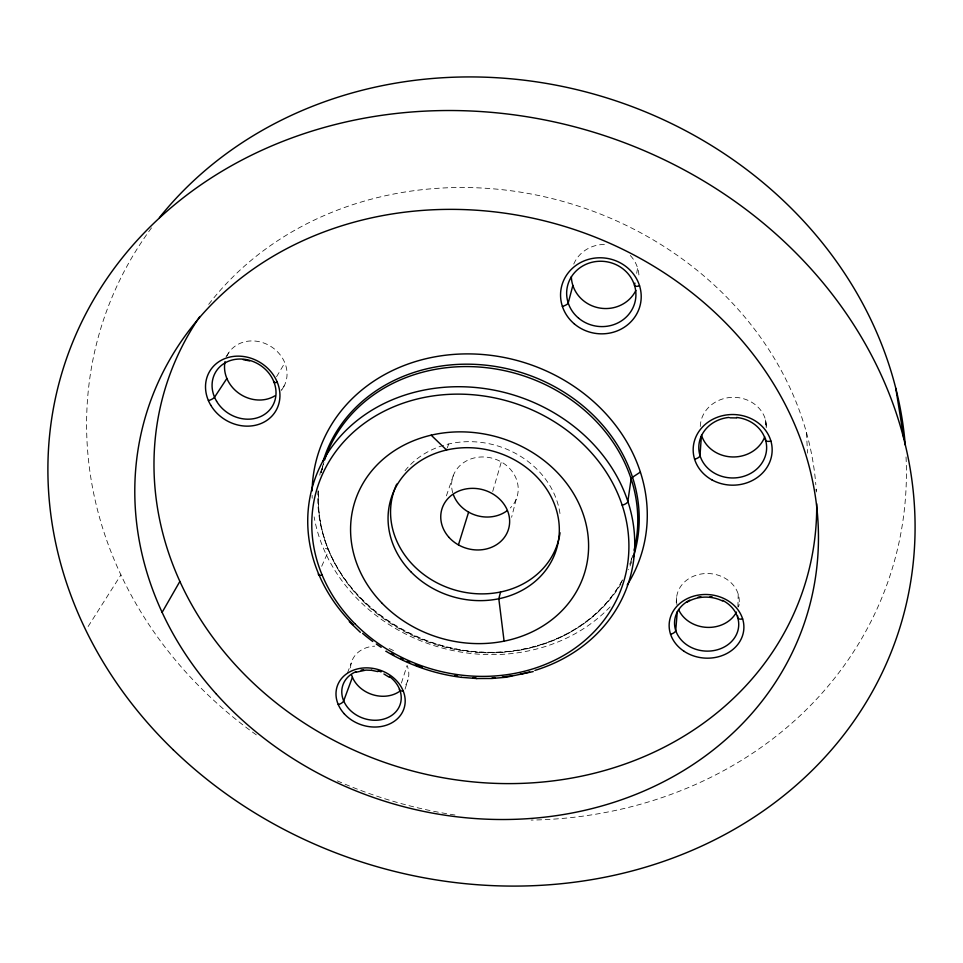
<?xml version="1.0" encoding="UTF-8"?>
<svg xmlns="http://www.w3.org/2000/svg" width="963" height="963" viewBox="0 0 963 963"><rect width="100%" height="100%" fill="white"/><g stroke="black" fill="none" stroke-linecap="round" stroke-linejoin="round"><path stroke-width="0.72" stroke-dasharray="4.82 3.61" d="M737.899 607.075L738.212 594.111M318.645 491.25C312.361 599.841 437.936 676.568 537.655 645.535M676.207 602.405L676.64 597.12M636.663 273.336L637.614 268.015M321.136 472.809L323.953 461.999M516.216 499.147L511.606 517.3M322.015 468.993L321.811 469.8L322.906 465.562M322.713 466.297L323.207 464.539M492.707 491.479L501.326 461.939M632.727 555.398L629.742 564.306M405.05 689.135L408.011 679.794M401.402 683.08L407.096 665.469A29.612 24.508 18.7 0 1 404.604 686.559M453.392 475.349L445.58 498.268M447.35 447.747L448.698 443.991M347.45 673.077L351.254 662.977M321.714 566.28L328.684 550.475A4.117 1.601 -22.4 0 0 328.19 549.355L323.05 547.429M281.75 390.027L284.47 385.344M276.55 376.726L284.843 362.882M622.038 580.773C604.656 612.179 573.816 634.653 539.075 645.126M88.115 626.54L120.929 574.911M226.016 356.828L229.94 351.05M537.438 645.607L539.292 645.054M766.271 427.765L765.501 419.639L765.513 425.911M806.488 432.628L807.512 453.116M739.054 604.234L739.078 605.113M631.74 561.561A162.302 142.295 16.8 0 1 628.466 569.711M620.991 583.999A162.302 142.295 16.8 0 1 436.492 644.199A162.302 142.295 16.8 0 1 317.946 490.877M319.776 475.228A162.302 142.295 16.8 0 1 320.631 470.967M631.776 558.552A161.303 141.356 16.8 0 1 629.357 565.365M622.616 579.87A161.303 141.356 16.8 0 1 438.731 645.463A161.303 141.356 16.8 0 1 318.597 490.974M321.173 472.604A161.303 141.356 16.8 0 1 323.315 464.178M610.085 606.919A169.223 148.531 16.8 0 1 436.359 646.342A169.223 148.531 16.8 0 1 314.143 516.878M312.193 498.232A169.223 148.531 16.8 0 1 312.12 495.319M208.682 304.368A334.534 294.509 16.8 0 1 568.892 203.145A334.534 294.509 16.8 0 1 815.83 484.774M226.883 356.045A32.357 28.372 32.2 0 1 270.856 346.439A32.357 28.372 32.2 0 1 281.328 390.244M677.001 604.8A31.418 26.928 4.2 0 1 708.395 573.527A31.418 26.928 4.2 0 1 738.525 606.895M405.014 470.751A85.924 75.15 16.8 0 1 496.126 445.472A85.924 75.15 16.8 0 1 560.225 515.422M573.743 264.079A33.874 32.008 9.4 0 1 607.918 244.602M630.308 255.496A33.874 32.008 9.4 0 1 638.987 276.887M350.568 667.901A29.612 24.508 18.7 0 1 374.691 646.161M389.136 648.568A29.612 24.508 18.7 0 1 394.637 651.301M700.282 426.477A33.139 29.829 -0.2 0 1 733.24 397.322A33.139 29.829 -0.2 0 1 766.536 426.128M906.039 456.931A413.548 367.565 16.8 0 1 531.143 820.091M454.957 815.011A413.548 367.565 16.8 0 1 334.245 779.5M256.339 734.877A413.548 367.565 16.8 0 1 152.19 226.967M452.73 492.767A33.621 29.697 16.8 0 1 492.213 458.207A33.621 29.697 16.8 0 1 510.294 507.97M816.311 491.985L816.143 489.06A334.534 294.509 16.8 0 1 816.323 492.009"/><path stroke-width="1.44" d="M737.682 615.899L737.646 617.379A5.212 2.552 -16.3 0 0 742.642 618.968M701.365 436.323L700.005 455.619A5.429 2.215 -17.1 0 1 694.588 459.207M677.29 611.469L675.725 630.512A5.128 2.504 -17.7 0 1 670.561 634.22M634.918 283.122L634.521 285.337A5.67 1.794 -17.9 0 0 639.588 285.867M500.543 591.992L498.81 598.757L504.094 641.165M572.853 285.433L568.218 302.996A5.573 1.757 -18.7 0 1 562.392 306.403M458.436 544.889L468.608 512.135M446.808 449.252L446.543 450.01L431.183 435.18M352.422 677.254L343.683 700.895A4.887 2.251 -23.6 0 1 338.23 704.531M162.109 612.384L179.864 581.435M226.883 378.471L214.544 397.213A5.284 1.565 -22.3 0 1 208.405 400.608M640.383 472.075L632.522 477.239A4.321 1.77 -18 0 0 631.114 478.876L627.852 501.422A5.525 2.323 -18.2 0 1 622.194 505.178M686.872 602.284C697.597 595.712 711.513 595.519 722.707 601.044M355.612 672.33L365.928 670.104L371.79 670.32M533.213 671.572L506.225 677.242L491.864 678.482L476.613 678.53M729.882 417.834L736.587 417.93M386.199 651.349L385.934 651.205C408.914 665.048 434.734 674.016 461.349 677.338L461.554 677.35M461.349 677.338L476.914 678.554M243.121 359.62L249.682 360.92M371.501 670.296L377.797 671.596M383.924 674.004L389.497 677.386M349.28 621.604L360.343 632.318M895.783 388.258L904.028 439.501M765.549 438.731L765.549 440.031A5.525 2.251 -16 0 0 770.918 441.078M324.615 460.001A161.303 141.356 16.8 0 1 517.227 373.873A161.303 141.356 16.8 0 1 634.148 550.234M323.195 461.084A162.302 142.295 16.8 0 1 521.079 372.476A162.302 142.295 16.8 0 1 633.148 557.445M312.12 490.913A169.223 148.531 16.8 0 1 522.03 361.895A169.223 148.531 16.8 0 1 627.238 584.938M353.301 624.806A165.191 143.704 16.8 0 1 373.126 409.456A165.191 143.704 16.8 0 1 612.974 469.691A165.191 143.704 16.8 0 1 534.922 670.417M529.602 671.957A165.191 143.704 16.8 0 1 520.225 674.208M512.051 675.725A165.191 143.704 16.8 0 1 502.253 677.013M495.054 677.603A165.191 143.704 16.8 0 1 492.165 677.759M475.806 677.771A165.191 143.704 16.8 0 1 473.002 677.627M457.557 676.074A165.191 143.704 16.8 0 1 454.705 675.641M422.179 667.467A165.191 143.704 16.8 0 1 415.246 664.903M409.757 662.652A165.191 143.704 16.8 0 1 407.036 661.461M402.991 659.595A165.191 143.704 16.8 0 1 400.331 658.295M393.771 654.876A165.191 143.704 16.8 0 1 391.183 653.444M381.155 647.317A165.191 143.704 16.8 0 1 376.304 644.03M372.753 641.478A165.191 143.704 16.8 0 1 362.63 633.413M322.16 575.092A5.272 2.107 -22.6 0 1 318.476 573.635M816.696 503.757A334.534 294.509 16.8 0 1 399.669 767.33A334.534 294.509 16.8 0 1 199.835 316.538M736.575 417.448A33.922 30.359 0.3 0 1 761.42 463.817A33.922 30.359 0.3 0 1 703.977 463.709A33.922 30.359 0.3 0 1 728.895 417.436M277.296 382.275A5.333 1.613 -21.7 0 1 273.733 381.444M722.563 600.346A32.128 27.337 4.5 0 1 731.471 641.623A32.128 27.337 4.5 0 1 682.478 641.262A32.128 27.337 4.5 0 1 689.773 600.105M697.994 597.216A32.128 27.337 4.5 0 1 700.823 596.723M710.08 596.627A32.128 27.337 4.5 0 1 712.223 596.94M389.281 676.387A30.238 24.833 18.7 0 1 392.856 714.582A30.238 24.833 18.7 0 1 348.233 708.166A30.238 24.833 18.7 0 1 356.141 671.632M361.065 670.104A30.238 24.833 18.7 0 1 363.629 669.67M378.122 670.874A30.238 24.833 18.7 0 1 381.095 671.897M403.136 690.796A4.911 2.311 -22.6 0 1 399.452 689.075M274.888 395.841A32.357 28.372 32.2 0 1 239.45 393.686A32.357 28.372 32.2 0 1 225.041 361.643M736.502 612.083A31.418 26.928 4.2 0 1 706.938 627.37A31.418 26.928 4.2 0 1 678.53 609.471M560.045 532.732A85.924 75.15 16.8 0 1 454.259 589.825A85.924 75.15 16.8 0 1 396.744 484.112M635.869 290.441A33.874 32.008 9.4 0 1 598.288 307.763A33.874 32.008 9.4 0 1 571.348 276.658M398.947 691.795A29.612 24.508 18.7 0 1 351.615 675.051M764.742 436.853A33.139 29.829 -0.2 0 1 732.349 456.956A33.139 29.829 -0.2 0 1 701.461 435.071M159.401 217.638A413.548 367.565 16.8 0 1 603.97 97.046A413.548 367.565 16.8 0 1 905.268 445.038M506.899 510.872A33.621 29.697 16.8 0 1 453.441 494.886M354.733 623.579A160.219 139.262 16.8 0 0 622.146 586.407A160.219 139.262 16.8 0 0 434.157 395.769A160.219 139.262 16.8 0 0 354.733 623.579M215.989 693.661A345.32 301.154 16.8 0 0 798.508 638.625A345.32 301.154 16.8 0 0 415.39 211.017A345.32 301.154 16.8 0 0 215.989 693.661M711.97 479.911A39.495 35.33 0.4 0 0 772.145 450.877A39.495 35.33 0.4 0 0 713.872 418.749A39.495 35.33 0.4 0 0 711.97 479.911M578.558 318.139A34.704 32.622 9.8 0 0 635.291 300.817A34.704 32.622 9.8 0 0 590.018 262.803A34.704 32.622 9.8 0 0 578.558 318.139M574.369 323.941A40.41 37.966 9.9 0 0 640.467 303.899A40.41 37.966 9.9 0 0 587.803 259.577A40.41 37.966 9.9 0 0 574.369 323.941M216.591 401.246A33.103 28.842 31.8 0 0 271.963 406.892A33.103 28.842 31.8 0 0 243.579 359.199A33.103 28.842 31.8 0 0 216.591 401.246M210.753 405.218A38.544 33.561 31.8 0 0 275.213 411.875A38.544 33.561 31.8 0 0 242.219 356.346A38.544 33.561 31.8 0 0 210.753 405.218M684.115 651.325A37.401 31.803 4.5 0 0 743.629 630.934A37.401 31.803 4.5 0 0 691.807 596.747A37.401 31.803 4.5 0 0 684.115 651.325M344.357 713.908A35.198 28.878 18.7 0 0 403.256 710.501A35.198 28.878 18.7 0 0 364.158 667.925A35.198 28.878 18.7 0 0 344.357 713.908M411.333 572.239A86.501 75.499 16.8 0 0 555.699 551.643A86.501 75.499 16.8 0 0 454.042 448.614A86.501 75.499 16.8 0 0 411.333 572.239M382.287 603.44A120.255 104.473 16.8 0 0 583.289 576.801A120.255 104.473 16.8 0 0 443.209 432.977A120.255 104.473 16.8 0 0 382.287 603.44M173.352 749.9A437.936 382.901 16.8 0 0 899.755 628.045A437.936 382.901 16.8 0 0 371.381 116.944A437.936 382.901 16.8 0 0 173.352 749.9M449.083 537.462A34.788 30.419 16.8 0 0 507.706 531.48A34.788 30.419 16.8 0 0 468.812 488.542A34.788 30.419 16.8 0 0 449.083 537.462"/></g></svg>
